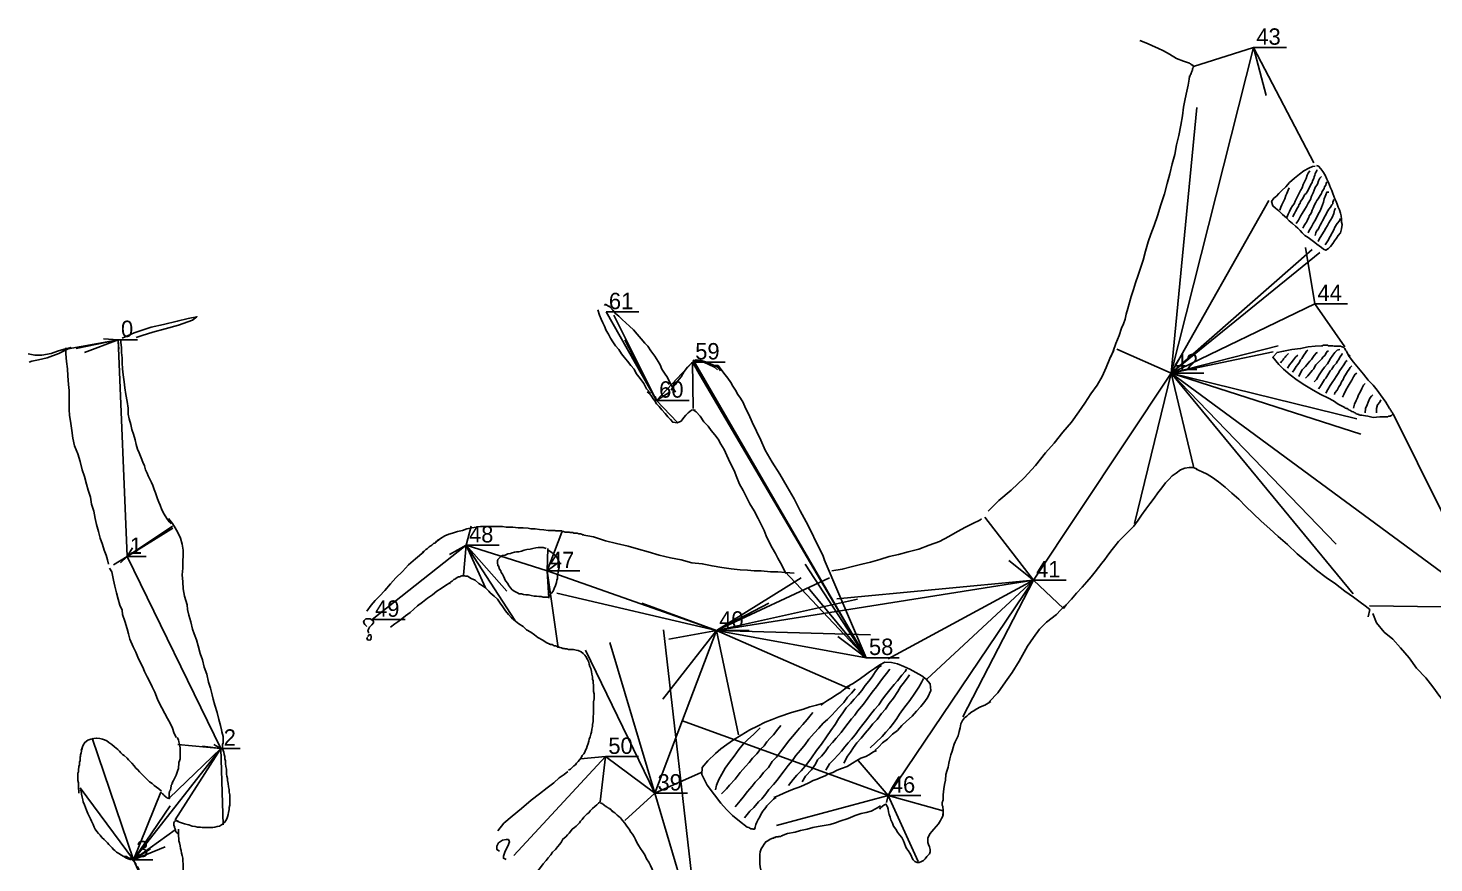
# Model space of a CAD drawing. Extents: x 3.2 to 43.1, y -48.1 to 3.7.
# Drawn here: x 3.19 to 28.92, y -11.61 to 3.67 of the extents above; entities that cross this region are included whole.
import ezdxf

# ---------------------------------------------------------------- set-up
doc = ezdxf.new("R2010")
doc.units = 0
doc.linetypes.add('L_BORDER', pattern=[0])
doc.linetypes.add('L_WALL', pattern=[0])
for name, color, linetype in [('LEG', 1, 'Continuous'), ('SCRAP_0', 7, 'Continuous'), ('SPLAY', 2, 'Continuous'), ('STATION', 3, 'Continuous')]:
    doc.layers.add(name, color=color, linetype=linetype)

msp = doc.modelspace()

# ---------------------------------------------------------------- linework, layer by layer
at = {"layer": 'LEG'}
for p, q in [((24.11, -2.64, -1), (25.62, 3.32, -1)), ((14.69, -3.14, -1), (13.77, -1.52, -1)), ((24.11, -2.64, -1), (26.74, -1.37, -1)), ((4.84, -2.03, -1), (5, -6, -1)), ((15.35, -2.44, -1), (14.69, -3.14, -1)), ((18.53, -7.85, -1), (15.35, -2.44, -1)), ((21.59, -6.43, -1), (24.11, -2.64, -1)), ((24.11, -2.64, -1), (29.93, -6.93, -1)), ((11.21, -5.79, -1), (9.49, -7.15, -1)), ((12.69, -6.26, -1), (11.21, -5.79, -1)), ((5, -6, -1), (6.72, -9.51, -1)), ((15.79, -7.35, -1), (12.69, -6.26, -1)), ((15.79, -7.35, -1), (21.59, -6.43, -1)), ((21.59, -6.43, -1), (18.93, -10.37, -1)), ((14.66, -10.33, -1), (15.79, -7.35, -1)), ((15.79, -7.35, -1), (18.53, -7.85, -1)), ((6.72, -9.51, -1), (5.12, -11.55, -1)), ((14.66, -10.33, -1), (13.76, -9.66, -1)), ((15.48, -13.09, -1), (14.66, -10.33, -1)), ((5.12, -11.55, -1), (6.03, -13.58, -1))]:
    msp.add_line(p, q, dxfattribs=at)
at = {"layer": 'SCRAP_0', "color": 90, "linetype": 'L_border', "flags": 128}
for points in [[(23.54, 3.45), (23.68, 3.39), (23.77, 3.35), (23.87, 3.31), (23.97, 3.26), (24.08, 3.2), (24.21, 3.12), (24.34, 3.07), (24.45, 3.03)], [(24.44, 2.74), (24.44, 2.74), (24.44, 2.75), (24.44, 2.75), (24.44, 2.76), (24.44, 2.76), (24.45, 2.77), (24.45, 2.78), (24.45, 2.78), (24.45, 2.79), (24.45, 2.8), (24.46, 2.8), (24.46, 2.81), (24.46, 2.81), (24.46, 2.82), (24.47, 2.82), (24.47, 2.82), (24.47, 2.83), (24.47, 2.83), (24.47, 2.84), (24.48, 2.84), (24.48, 2.85), (24.48, 2.85), (24.48, 2.86), (24.48, 2.86), (24.49, 2.87), (24.49, 2.87), (24.49, 2.88), (24.49, 2.88), (24.49, 2.89), (24.49, 2.89)], [(24.45, 3.03), (24.46, 3.02), (24.46, 3.02), (24.47, 3.02), (24.48, 3.01), (24.48, 3.01), (24.49, 3), (24.5, 3), (24.5, 2.99), (24.51, 2.99), (24.52, 2.99), (24.52, 2.98), (24.52, 2.98), (24.52, 2.97), (24.52, 2.96), (24.51, 2.95), (24.51, 2.95), (24.51, 2.94), (24.5, 2.93), (24.5, 2.92), (24.5, 2.91), (24.5, 2.91), (24.5, 2.9), (24.49, 2.89), (24.49, 2.89)], [(24.44, 2.74), (24.42, 2.63), (24.4, 2.52), (24.37, 2.38), (24.34, 2.23), (24.32, 2.07), (24.29, 1.9), (24.25, 1.71), (24.21, 1.54), (24.18, 1.36), (24.13, 1.19), (24.09, 1.01), (24.04, 0.83), (23.99, 0.64), (23.92, 0.44), (23.86, 0.24), (23.8, 0.06), (23.74, -0.1), (23.69, -0.24), (23.64, -0.41), (23.6, -0.57), (23.55, -0.72), (23.51, -0.85), (23.46, -0.99), (23.42, -1.11), (23.38, -1.24), (23.35, -1.35), (23.32, -1.46), (23.29, -1.56), (23.27, -1.65), (23.24, -1.74), (23.2, -1.82), (23.16, -1.95), (23.1, -2.1), (23.05, -2.24), (23.01, -2.34)], [(26.75, 1.15), (26.7, 1.14), (26.63, 1.11), (26.54, 1.06), (26.46, 1), (26.37, 0.93), (26.28, 0.85), (26.21, 0.77), (26.14, 0.7), (26.08, 0.65), (26.04, 0.6), (25.99, 0.56), (25.95, 0.5), (25.97, 0.42), (26.02, 0.38), (26.08, 0.33), (26.15, 0.26), (26.22, 0.2), (26.27, 0.15), (26.33, 0.1), (26.39, 0.05), (26.43, 0.01), (26.47, -0.03), (26.51, -0.07), (26.56, -0.12), (26.62, -0.16), (26.69, -0.21), (26.74, -0.25), (26.78, -0.28), (26.82, -0.31), (26.86, -0.34), (26.9, -0.37), (26.94, -0.39), (26.99, -0.36), (27.03, -0.32), (27.07, -0.27), (27.1, -0.22), (27.14, -0.17), (27.17, -0.12), (27.21, -0.07), (27.23, 0), (27.24, 0.08), (27.23, 0.12), (27.23, 0.18), (27.22, 0.24), (27.21, 0.29), (27.19, 0.35), (27.17, 0.4), (27.15, 0.45), (27.13, 0.5), (27.11, 0.55), (27.09, 0.6), (27.07, 0.65), (27.05, 0.7), (27.03, 0.75), (27.01, 0.8), (26.99, 0.85), (26.96, 0.91), (26.93, 0.98), (26.89, 1.05), (26.85, 1.1), (26.81, 1.15), (26.77, 1.16)], [(26.23, 0.21), (26.25, 0.27), (26.28, 0.32), (26.3, 0.37), (26.33, 0.42), (26.36, 0.46), (26.38, 0.51), (26.41, 0.57), (26.44, 0.63), (26.48, 0.7), (26.51, 0.75), (26.53, 0.81), (26.55, 0.86), (26.58, 0.92), (26.6, 0.98), (26.62, 1.02), (26.65, 1.06)], [(26.34, 0.22), (26.35, 0.25), (26.37, 0.28), (26.39, 0.32), (26.41, 0.36), (26.42, 0.38), (26.44, 0.41), (26.45, 0.44), (26.47, 0.47), (26.48, 0.5), (26.5, 0.53), (26.53, 0.57), (26.54, 0.6), (26.56, 0.63), (26.58, 0.65), (26.6, 0.68), (26.62, 0.71), (26.63, 0.74), (26.65, 0.77), (26.67, 0.81), (26.69, 0.85), (26.7, 0.88), (26.72, 0.92), (26.73, 0.95), (26.74, 0.98), (26.75, 1.01), (26.76, 1.04), (26.78, 1.06), (26.78, 1.08)], [(26.4, 0.1), (26.44, 0.16), (26.48, 0.23), (26.51, 0.28), (26.56, 0.36), (26.59, 0.41), (26.62, 0.47), (26.66, 0.54), (26.68, 0.6), (26.71, 0.66), (26.73, 0.71), (26.75, 0.76), (26.79, 0.82), (26.81, 0.88), (26.83, 0.93), (26.86, 0.96)], [(26.52, 0.01), (26.54, 0.05), (26.56, 0.08), (26.57, 0.1), (26.59, 0.12), (26.6, 0.15), (26.61, 0.18), (26.63, 0.21), (26.64, 0.24), (26.66, 0.27), (26.68, 0.3), (26.69, 0.34), (26.71, 0.38), (26.72, 0.41), (26.74, 0.45), (26.76, 0.48), (26.78, 0.52), (26.8, 0.55), (26.82, 0.58), (26.84, 0.61), (26.86, 0.65), (26.87, 0.67), (26.89, 0.7), (26.91, 0.74), (26.92, 0.77), (26.94, 0.8), (26.95, 0.83), (26.96, 0.86)], [(26.1, 0.34), (26.12, 0.4), (26.14, 0.44), (26.17, 0.5), (26.19, 0.55), (26.21, 0.61), (26.23, 0.65), (26.25, 0.71), (26.27, 0.75)], [(26.62, -0.07), (26.64, -0.03), (26.68, 0.04), (26.71, 0.1), (26.74, 0.15), (26.77, 0.2), (26.8, 0.27), (26.84, 0.33), (26.86, 0.39), (26.88, 0.44), (26.9, 0.49), (26.91, 0.55), (26.94, 0.62), (26.96, 0.67), (27, 0.67)], [(26.75, -0.12), (26.76, -0.07), (26.78, -0.03), (26.8, -0.01), (26.82, 0.03), (26.84, 0.07), (26.86, 0.11), (26.88, 0.15), (26.9, 0.18), (26.91, 0.21), (26.93, 0.24), (26.95, 0.27), (26.96, 0.3), (26.98, 0.33), (27, 0.36), (27.03, 0.4), (27.05, 0.44), (27.07, 0.46), (27.07, 0.49), (27.08, 0.52), (27.09, 0.54)], [(26.8, -0.23), (26.82, -0.19), (26.87, -0.11), (26.91, -0.04), (26.94, 0.01), (26.97, 0.06), (27, 0.11), (27.03, 0.16), (27.06, 0.21), (27.09, 0.28), (27.1, 0.34), (27.12, 0.38)], [(26.93, -0.29), (26.98, -0.22), (27.02, -0.14), (27.06, -0.07), (27.09, -0.02), (27.11, 0.03), (27.15, 0.1), (27.19, 0.15), (27.21, 0.19)], [(14.58, -3.01), (14.51, -2.93), (14.46, -2.83), (14.39, -2.74), (14.32, -2.65), (14.28, -2.57), (14.22, -2.5), (14.16, -2.42), (14.1, -2.35), (14.05, -2.29), (14, -2.21), (13.94, -2.14), (13.89, -2.07), (13.85, -2), (13.81, -1.93), (13.77, -1.86), (13.74, -1.78), (13.71, -1.72), (13.68, -1.65), (13.65, -1.58), (13.62, -1.48)], [(13.85, -1.42), (13.8, -1.41), (13.76, -1.38), (13.74, -1.4)], [(15.04, -2.99), (15, -2.93), (14.93, -2.8), (14.89, -2.72), (14.84, -2.64), (14.79, -2.57), (14.76, -2.49), (14.72, -2.43), (14.66, -2.33), (14.59, -2.23), (14.53, -2.15), (14.48, -2.09), (14.41, -2.01), (14.34, -1.93), (14.27, -1.85), (14.2, -1.78), (14.13, -1.72), (14.06, -1.66), (14, -1.6), (13.94, -1.55), (13.89, -1.49), (13.84, -1.43), (13.8, -1.41)], [(20.76, -5.17), (20.96, -4.97), (21.18, -4.78), (21.42, -4.56), (21.63, -4.33), (21.81, -4.1), (21.97, -3.92), (22.13, -3.72), (22.29, -3.54), (22.42, -3.35), (22.53, -3.19), (22.64, -3.02), (22.76, -2.86), (22.85, -2.7), (22.92, -2.54), (22.99, -2.37), (23.06, -2.22)], [(26.89, -2.14), (26.75, -2.15), (26.62, -2.16), (26.48, -2.19), (26.32, -2.21), (26.17, -2.24), (26.05, -2.26), (25.97, -2.35), (26.08, -2.48), (26.17, -2.57), (26.29, -2.67), (26.42, -2.77), (26.56, -2.86), (26.71, -2.95), (26.85, -3.03), (26.98, -3.09), (27.08, -3.15), (27.17, -3.21), (27.29, -3.27)], [(26.11, -2.45), (26.14, -2.42), (26.16, -2.4), (26.17, -2.38), (26.2, -2.35), (26.21, -2.33), (26.23, -2.31), (26.25, -2.29), (26.26, -2.28)], [(26.24, -2.55), (26.28, -2.49), (26.31, -2.45), (26.35, -2.4), (26.39, -2.35), (26.43, -2.31)], [(26.33, -2.62), (26.36, -2.58), (26.38, -2.55), (26.4, -2.52), (26.43, -2.48), (26.46, -2.44), (26.48, -2.4), (26.5, -2.37), (26.52, -2.34), (26.54, -2.31), (26.57, -2.27), (26.59, -2.24), (26.61, -2.22)], [(26.45, -2.7), (26.47, -2.65), (26.51, -2.58), (26.57, -2.52), (26.62, -2.46), (26.65, -2.42), (26.68, -2.39), (26.73, -2.32), (26.77, -2.27), (26.79, -2.26)], [(26.57, -2.73), (26.61, -2.69), (26.64, -2.66), (26.67, -2.62), (26.69, -2.59), (26.72, -2.56), (26.74, -2.52), (26.76, -2.49), (26.79, -2.46), (26.82, -2.43), (26.84, -2.41), (26.87, -2.38), (26.89, -2.35), (26.93, -2.31), (26.95, -2.27), (26.97, -2.24), (26.99, -2.24)], [(26.73, -2.8), (26.77, -2.76), (26.82, -2.67), (26.87, -2.6), (26.92, -2.53), (26.97, -2.47), (27, -2.43), (27.03, -2.37), (27.07, -2.31), (27.11, -2.26), (27.15, -2.22), (27.2, -2.21)], [(26.81, -2.93), (26.83, -2.9), (26.86, -2.85), (26.88, -2.82), (26.9, -2.79), (26.92, -2.76), (26.94, -2.73), (26.96, -2.7), (26.98, -2.67), (27, -2.64), (27.02, -2.6), (27.05, -2.57), (27.07, -2.54), (27.09, -2.51), (27.11, -2.49), (27.14, -2.46), (27.15, -2.43), (27.18, -2.39), (27.2, -2.35), (27.22, -2.32), (27.24, -2.29), (27.25, -2.28)], [(27.39, -2.33), (27.35, -2.3), (27.33, -2.27), (27.32, -2.24), (27.3, -2.22), (27.29, -2.19), (27.27, -2.17), (27.24, -2.16), (27.21, -2.15), (27.19, -2.15), (27.16, -2.15), (27.13, -2.15), (27.1, -2.15), (27.07, -2.14), (27.05, -2.14), (27.03, -2.14), (26.99, -2.14), (26.97, -2.13), (26.93, -2.13), (26.9, -2.13), (26.87, -2.14)], [(27.35, -2.31), (27.45, -2.44), (27.54, -2.55), (27.63, -2.66), (27.72, -2.77), (27.81, -2.86), (27.88, -2.95), (27.94, -3.04), (28.04, -3.17), (28.11, -3.29)], [(15.81, -2.58), (15.75, -2.53), (15.65, -2.48), (15.56, -2.44), (15.49, -2.42), (15.39, -2.41), (15.33, -2.46), (15.26, -2.53), (15.2, -2.61), (15.14, -2.71), (15.08, -2.78), (15.04, -2.85), (14.99, -2.9), (14.96, -2.95)], [(15.86, -2.6), (15.82, -2.54), (15.72, -2.49), (15.65, -2.46), (15.57, -2.43), (15.5, -2.41), (15.42, -2.4), (15.37, -2.42)], [(17.77, -6.08), (17.74, -5.99), (17.68, -5.86), (17.61, -5.72), (17.53, -5.55), (17.43, -5.36), (17.32, -5.16), (17.21, -4.94), (17.08, -4.72), (16.95, -4.49), (16.81, -4.27), (16.68, -4.05), (16.6, -3.87), (16.52, -3.7), (16.44, -3.54), (16.38, -3.4), (16.32, -3.28), (16.28, -3.18), (16.23, -3.1), (16.18, -3.03), (16.14, -2.95), (16.09, -2.88), (16.05, -2.81), (16, -2.73), (15.95, -2.67), (15.87, -2.57), (15.82, -2.5), (15.76, -2.5)], [(26.94, -3.01), (26.98, -2.94), (27.02, -2.87), (27.06, -2.81), (27.1, -2.75), (27.13, -2.7), (27.17, -2.65), (27.2, -2.59), (27.23, -2.55), (27.27, -2.49), (27.31, -2.43), (27.33, -2.41)], [(27.1, -3.03), (27.11, -3), (27.15, -2.95), (27.18, -2.89), (27.21, -2.85), (27.23, -2.8), (27.26, -2.76), (27.28, -2.71), (27.3, -2.67), (27.32, -2.64), (27.34, -2.61), (27.37, -2.57), (27.39, -2.54), (27.42, -2.51)], [(27.25, -3.08), (27.27, -3.03), (27.31, -2.95), (27.35, -2.88), (27.39, -2.82), (27.42, -2.77), (27.45, -2.71), (27.48, -2.66), (27.51, -2.64)], [(27.45, -3.28), (27.47, -3.21), (27.5, -3.14), (27.52, -3.09), (27.54, -3.04), (27.57, -2.99), (27.6, -2.92), (27.63, -2.86), (27.66, -2.83)], [(15.4, -3.31), (15.33, -3.32), (15.27, -3.37), (15.23, -3.41), (15.19, -3.45), (15.14, -3.52), (15.07, -3.55), (14.99, -3.54), (14.95, -3.49), (14.9, -3.44), (14.85, -3.38), (14.79, -3.31), (14.74, -3.25), (14.69, -3.2), (14.66, -3.15), (14.63, -3.11), (14.6, -3.06), (14.57, -3.02), (14.52, -2.98)], [(27.66, -3.37), (27.67, -3.29), (27.7, -3.22), (27.72, -3.17), (27.75, -3.1), (27.78, -3.06), (27.8, -3.04)], [(17.06, -6.31), (17.02, -6.23), (16.96, -6.11), (16.91, -6.03), (16.87, -5.94), (16.81, -5.84), (16.75, -5.72), (16.7, -5.62), (16.66, -5.52), (16.61, -5.41), (16.55, -5.3), (16.48, -5.16), (16.4, -5.03), (16.34, -4.91), (16.28, -4.79), (16.21, -4.67), (16.16, -4.55), (16.11, -4.42), (16.04, -4.28), (15.98, -4.15), (15.93, -4.04), (15.87, -3.94), (15.82, -3.85), (15.76, -3.77), (15.69, -3.69), (15.64, -3.61), (15.56, -3.53), (15.49, -3.43), (15.42, -3.35), (15.36, -3.31)], [(27.29, -3.28), (27.31, -3.28), (27.32, -3.29), (27.34, -3.29), (27.35, -3.3), (27.36, -3.31), (27.38, -3.32), (27.4, -3.33), (27.42, -3.34), (27.44, -3.35), (27.45, -3.35), (27.46, -3.36), (27.48, -3.37), (27.49, -3.38), (27.5, -3.38), (27.51, -3.39), (27.52, -3.39), (27.53, -3.39), (27.54, -3.4), (27.55, -3.4), (27.56, -3.41), (27.57, -3.41), (27.59, -3.41), (27.6, -3.41)], [(27.87, -3.37), (27.87, -3.29), (27.89, -3.22), (27.93, -3.17), (27.95, -3.13)], [(28.11, -3.3), (28.12, -3.3), (28.12, -3.31), (28.13, -3.32), (28.14, -3.33), (28.14, -3.34), (28.15, -3.35), (28.16, -3.36), (28.16, -3.36), (28.16, -3.37), (28.17, -3.38), (28.17, -3.38), (28.18, -3.39), (28.17, -3.39), (28.17, -3.4), (28.16, -3.4), (28.15, -3.41), (28.15, -3.41), (28.14, -3.42), (28.13, -3.42), (28.12, -3.42), (28.12, -3.43), (28.11, -3.43), (28.1, -3.43), (28.1, -3.43), (28.09, -3.43), (28.08, -3.44), (28.07, -3.44), (28.07, -3.44), (28.06, -3.44), (28.06, -3.44)], [(27.59, -3.41), (27.71, -3.43), (27.81, -3.45), (27.93, -3.44), (28.05, -3.44)], [(22.14, -6.95), (22.19, -6.88), (22.29, -6.78), (22.38, -6.67), (22.48, -6.56), (22.57, -6.46), (22.65, -6.37), (22.72, -6.28), (22.78, -6.2), (22.84, -6.12), (22.9, -6.05), (22.94, -5.99), (23.01, -5.9), (23.08, -5.81), (23.15, -5.72), (23.23, -5.64), (23.33, -5.54), (23.43, -5.44), (23.51, -5.33), (23.57, -5.24), (23.65, -5.13), (23.72, -5.03), (23.8, -4.93), (23.87, -4.83), (23.94, -4.74), (24.01, -4.65), (24.07, -4.59), (24.13, -4.52), (24.2, -4.47), (24.28, -4.41), (24.36, -4.38), (24.44, -4.37), (24.52, -4.37), (24.59, -4.4)], [(27.72, -7.1), (27.75, -6.97), (27.66, -6.9), (27.57, -6.83), (27.45, -6.74), (27.29, -6.63), (27.12, -6.5), (26.95, -6.38), (26.77, -6.25), (26.6, -6.1), (26.42, -5.95), (26.24, -5.78), (26.07, -5.63), (25.92, -5.49), (25.76, -5.35), (25.61, -5.21), (25.48, -5.08), (25.35, -4.95), (25.22, -4.84), (25.1, -4.73), (24.98, -4.63), (24.87, -4.55), (24.77, -4.49), (24.68, -4.45), (24.57, -4.4)], [(17.9, -6.26), (18.09, -6.23), (18.28, -6.18), (18.45, -6.14), (18.61, -6.1), (18.78, -6.05), (18.95, -6), (19.12, -5.96), (19.3, -5.91), (19.49, -5.86), (19.68, -5.79), (19.87, -5.72), (20.04, -5.63), (20.2, -5.54), (20.35, -5.46), (20.48, -5.39), (20.61, -5.33), (20.64, -5.31)], [(10.68, -5.71), (10.74, -5.67), (10.82, -5.62), (10.89, -5.59), (10.96, -5.57), (11.05, -5.54), (11.14, -5.52), (11.22, -5.49), (11.31, -5.47), (11.39, -5.46), (11.47, -5.45), (11.56, -5.45), (11.64, -5.45), (11.7, -5.45), (11.75, -5.45), (11.81, -5.45), (11.87, -5.45), (11.94, -5.46), (12, -5.46), (12.06, -5.46), (12.16, -5.47), (12.25, -5.47), (12.34, -5.48), (12.39, -5.49), (12.47, -5.49), (12.55, -5.5), (12.63, -5.51), (12.71, -5.52), (12.78, -5.52)], [(12.77, -5.52), (12.79, -5.52), (12.81, -5.52), (12.83, -5.52), (12.85, -5.53), (12.87, -5.53), (12.9, -5.53), (12.92, -5.53), (12.95, -5.53), (12.97, -5.54), (12.99, -5.54), (13.02, -5.55), (13.04, -5.55), (13.06, -5.55), (13.09, -5.55), (13.11, -5.56), (13.14, -5.56), (13.16, -5.56), (13.18, -5.57), (13.19, -5.57), (13.21, -5.57), (13.23, -5.57), (13.24, -5.57), (13.27, -5.58), (13.3, -5.58), (13.32, -5.59), (13.35, -5.6), (13.36, -5.6)], [(13.33, -5.6), (13.54, -5.64), (13.76, -5.71), (13.96, -5.76), (14.17, -5.81), (14.36, -5.86), (14.54, -5.91), (14.74, -5.97), (14.95, -6.02), (15.14, -6.06), (15.34, -6.11), (15.53, -6.13), (15.71, -6.17), (15.89, -6.2), (16.06, -6.22), (16.22, -6.24), (16.36, -6.25), (16.48, -6.26), (16.61, -6.26), (16.78, -6.28), (16.91, -6.28), (17.05, -6.29), (17.21, -6.3)], [(10.43, -5.91), (10.28, -6.04), (10.15, -6.15), (10.04, -6.27), (9.92, -6.39), (9.82, -6.5), (9.72, -6.62), (9.62, -6.72), (9.54, -6.8), (9.47, -6.89), (9.39, -7)], [(10.41, -5.92), (10.42, -5.91), (10.44, -5.9), (10.45, -5.89), (10.46, -5.88), (10.47, -5.87), (10.48, -5.86), (10.5, -5.85), (10.51, -5.84), (10.53, -5.82), (10.55, -5.81), (10.56, -5.8), (10.58, -5.79), (10.59, -5.78), (10.6, -5.77), (10.61, -5.76), (10.63, -5.75), (10.64, -5.75), (10.65, -5.74), (10.66, -5.72), (10.68, -5.71), (10.69, -5.7), (10.7, -5.69)], [(12.67, -5.85), (12.62, -5.83), (12.57, -5.83), (12.53, -5.83), (12.48, -5.84), (12.43, -5.85), (12.38, -5.86), (12.32, -5.87), (12.27, -5.88), (12.22, -5.9), (12.17, -5.91), (12.13, -5.91), (12.09, -5.92), (12.05, -5.93), (12.02, -5.94), (11.97, -5.95), (11.92, -5.97), (11.87, -5.98), (11.84, -6), (11.81, -6.03), (11.79, -6.05)], [(12.71, -5.88), (12.74, -5.9), (12.78, -5.93), (12.81, -5.96), (12.84, -5.98), (12.87, -6.01), (12.89, -6.05), (12.9, -6.08), (12.91, -6.12), (12.91, -6.15), (12.91, -6.2), (12.9, -6.24), (12.89, -6.29), (12.88, -6.34), (12.88, -6.4), (12.87, -6.43), (12.86, -6.47), (12.84, -6.53), (12.82, -6.58), (12.8, -6.63), (12.77, -6.67), (12.74, -6.7), (12.72, -6.73), (12.7, -6.75)], [(11.79, -6.05), (11.79, -6.06), (11.79, -6.06), (11.78, -6.07), (11.78, -6.07), (11.78, -6.08), (11.78, -6.08), (11.78, -6.08), (11.78, -6.09), (11.78, -6.09), (11.78, -6.1), (11.78, -6.1), (11.78, -6.11), (11.78, -6.11), (11.78, -6.12), (11.78, -6.12), (11.78, -6.13), (11.78, -6.13), (11.78, -6.13), (11.79, -6.14), (11.79, -6.15), (11.79, -6.15), (11.79, -6.16), (11.79, -6.16), (11.79, -6.17), (11.8, -6.17), (11.8, -6.17), (11.8, -6.18)], [(12.73, -6.74), (12.67, -6.74), (12.62, -6.74), (12.58, -6.73), (12.54, -6.73), (12.49, -6.72), (12.45, -6.72), (12.4, -6.71), (12.35, -6.7), (12.3, -6.7), (12.26, -6.69), (12.22, -6.68), (12.18, -6.68), (12.15, -6.66), (12.1, -6.64), (12.05, -6.61), (12.02, -6.57), (11.98, -6.52), (11.97, -6.49), (11.93, -6.44), (11.91, -6.4), (11.89, -6.36), (11.87, -6.32), (11.85, -6.29), (11.84, -6.26), (11.82, -6.23), (11.8, -6.17)], [(11.23, -6.36), (11.2, -6.36), (11.18, -6.35), (11.15, -6.35), (11.13, -6.35), (11.11, -6.36), (11.09, -6.37), (11.07, -6.37), (11.04, -6.38), (11.02, -6.4), (11, -6.41), (10.98, -6.42), (10.97, -6.43), (10.95, -6.45), (10.93, -6.46), (10.91, -6.48), (10.9, -6.5)], [(11.23, -6.36), (11.3, -6.4), (11.37, -6.43), (11.44, -6.49), (11.52, -6.54), (11.56, -6.57), (11.62, -6.63), (11.65, -6.66), (11.72, -6.72), (11.78, -6.78), (11.83, -6.85), (11.88, -6.92), (11.93, -6.99), (11.98, -7.06), (12.04, -7.12), (12.11, -7.18), (12.17, -7.23), (12.25, -7.28), (12.31, -7.34), (12.39, -7.38), (12.46, -7.43), (12.52, -7.48), (12.61, -7.53), (12.67, -7.57), (12.74, -7.6)], [(10.91, -6.48), (10.83, -6.53), (10.75, -6.58), (10.67, -6.63), (10.59, -6.7), (10.5, -6.76), (10.41, -6.83), (10.32, -6.9), (10.25, -6.96), (10.18, -7.02), (10.1, -7.08), (10.03, -7.14), (9.96, -7.19), (9.9, -7.23), (9.82, -7.29)], [(20.78, -8.66), (20.94, -8.49), (21.08, -8.29), (21.2, -8.12), (21.33, -7.91), (21.48, -7.64), (21.59, -7.48), (21.7, -7.33), (21.83, -7.2), (22.01, -7.06), (22.16, -6.9)], [(9.39, -7.28), (9.35, -7.24), (9.33, -7.2), (9.34, -7.17), (9.37, -7.14), (9.41, -7.14), (9.45, -7.14), (9.49, -7.16), (9.51, -7.18), (9.51, -7.21), (9.48, -7.25), (9.44, -7.29), (9.42, -7.33), (9.41, -7.36), (9.42, -7.38), (9.42, -7.4)], [(27.8, -7.04), (27.87, -7.21), (28.01, -7.38), (28.17, -7.51), (28.31, -7.67), (28.47, -7.85), (28.6, -8.04), (28.77, -8.22), (28.9, -8.38), (29.03, -8.56), (29.14, -8.69), (29.24, -8.82), (29.35, -8.95), (29.43, -9.06), (29.51, -9.16), (29.6, -9.26), (29.66, -9.37)], [(9.41, -7.48), (9.39, -7.49), (9.4, -7.52), (9.43, -7.53), (9.46, -7.52), (9.47, -7.47), (9.46, -7.43), (9.43, -7.43), (9.41, -7.46)], [(12.73, -7.6), (12.75, -7.61), (12.78, -7.61), (12.8, -7.62), (12.82, -7.63), (12.84, -7.63), (12.86, -7.64), (12.88, -7.65), (12.9, -7.65), (12.92, -7.66), (12.95, -7.67), (12.98, -7.68), (13, -7.68), (13.02, -7.69), (13.05, -7.69), (13.08, -7.7), (13.11, -7.7), (13.13, -7.7), (13.14, -7.7)], [(13.08, -9.91), (13.12, -9.89), (13.15, -9.86), (13.18, -9.83), (13.21, -9.81), (13.23, -9.78), (13.26, -9.75), (13.28, -9.72), (13.31, -9.68), (13.33, -9.64), (13.36, -9.61), (13.38, -9.58), (13.39, -9.54), (13.41, -9.51), (13.42, -9.47), (13.44, -9.42), (13.45, -9.38), (13.46, -9.34), (13.48, -9.3), (13.49, -9.25), (13.5, -9.21), (13.51, -9.16), (13.52, -9.11), (13.52, -9.07), (13.53, -9.02), (13.53, -8.98), (13.53, -8.93), (13.54, -8.87), (13.54, -8.82), (13.54, -8.76), (13.54, -8.71), (13.54, -8.66), (13.55, -8.6), (13.55, -8.55), (13.55, -8.51), (13.54, -8.47), (13.54, -8.43), (13.54, -8.39), (13.54, -8.35), (13.53, -8.31), (13.53, -8.27), (13.52, -8.24), (13.52, -8.2), (13.51, -8.15), (13.5, -8.1), (13.49, -8.05), (13.47, -8.01), (13.46, -7.97), (13.45, -7.93), (13.43, -7.88), (13.4, -7.83), (13.38, -7.8), (13.35, -7.77), (13.31, -7.74), (13.26, -7.72), (13.22, -7.71), (13.17, -7.7), (13.12, -7.7)], [(18.16, -8.39), (18.28, -8.33), (18.38, -8.26), (18.49, -8.18), (18.59, -8.11), (18.68, -8.05), (18.78, -7.98), (18.87, -7.93), (18.99, -7.94), (19.1, -7.96), (19.22, -8.01), (19.33, -8.06), (19.44, -8.12), (19.55, -8.18), (19.63, -8.24), (19.7, -8.33), (19.71, -8.45), (19.66, -8.57), (19.6, -8.65), (19.53, -8.74), (19.45, -8.83), (19.37, -8.92), (19.27, -9.01), (19.18, -9.09), (19.1, -9.18), (19.01, -9.25), (18.92, -9.34), (18.83, -9.41), (18.76, -9.48), (18.69, -9.55)], [(17.11, -10.19), (17.19, -10.08), (17.26, -10), (17.34, -9.92), (17.44, -9.8), (17.53, -9.68), (17.62, -9.55), (17.71, -9.43), (17.8, -9.3), (17.88, -9.18), (17.96, -9.07), (18.02, -8.97), (18.1, -8.86), (18.16, -8.77), (18.24, -8.69), (18.31, -8.61), (18.38, -8.53), (18.45, -8.45), (18.51, -8.36), (18.58, -8.28), (18.64, -8.2), (18.7, -8.1), (18.76, -8.02), (18.81, -7.99)], [(17.36, -10.12), (17.42, -10.02), (17.53, -9.9), (17.6, -9.8), (17.64, -9.72), (17.71, -9.65), (17.78, -9.57), (17.84, -9.48), (17.91, -9.4), (17.98, -9.32), (18.07, -9.22), (18.12, -9.15), (18.2, -9.05), (18.26, -8.97), (18.32, -8.9), (18.37, -8.83), (18.48, -8.7), (18.56, -8.59), (18.64, -8.48), (18.72, -8.38), (18.78, -8.3), (18.83, -8.23), (18.9, -8.14), (18.96, -8.06)], [(17.79, -9.91), (17.86, -9.79), (17.93, -9.72), (18.02, -9.62), (18.08, -9.56), (18.14, -9.48), (18.2, -9.41), (18.26, -9.34), (18.33, -9.26), (18.4, -9.16), (18.47, -9.07), (18.54, -8.98), (18.61, -8.89), (18.68, -8.8), (18.76, -8.71), (18.83, -8.61), (18.89, -8.53), (18.96, -8.44), (19.04, -8.34), (19.1, -8.27), (19.18, -8.17), (19.24, -8.1), (19.27, -8.06)], [(18.12, -9.78), (18.19, -9.65), (18.24, -9.58), (18.3, -9.49), (18.36, -9.41), (18.44, -9.32), (18.51, -9.23), (18.59, -9.14), (18.65, -9.06), (18.73, -8.98), (18.81, -8.87), (18.88, -8.79), (18.95, -8.69), (19.03, -8.59), (19.11, -8.47), (19.16, -8.38), (19.23, -8.29), (19.3, -8.2), (19.32, -8.16)], [(18.6, -9.5), (18.7, -9.41), (18.82, -9.29), (18.89, -9.21), (18.96, -9.13), (19.03, -9.05), (19.09, -8.96), (19.14, -8.88), (19.2, -8.8), (19.26, -8.72), (19.33, -8.63), (19.42, -8.5), (19.49, -8.39), (19.55, -8.29), (19.58, -8.23)], [(16.3, -10.78), (16.4, -10.66), (16.47, -10.59), (16.56, -10.49), (16.62, -10.43), (16.69, -10.34), (16.75, -10.26), (16.83, -10.17), (16.9, -10.09), (16.97, -10), (17.03, -9.92), (17.1, -9.82), (17.18, -9.73), (17.24, -9.64), (17.33, -9.54), (17.41, -9.44), (17.48, -9.34), (17.58, -9.23), (17.66, -9.14), (17.74, -9.05), (17.82, -8.98), (17.9, -8.9), (17.97, -8.83), (18.03, -8.76), (18.12, -8.67), (18.19, -8.57), (18.26, -8.5), (18.33, -8.42)], [(17.7, -8.72), (17.75, -8.68), (17.82, -8.63), (17.91, -8.58), (17.99, -8.52), (18.05, -8.49), (18.14, -8.42), (18.2, -8.38), (18.23, -8.36)], [(16.35, -10.95), (16.21, -10.84), (16.08, -10.74), (15.97, -10.63), (15.87, -10.51), (15.75, -10.36), (15.62, -10.18), (15.52, -9.99), (15.53, -9.86), (15.63, -9.74), (15.77, -9.6), (15.87, -9.52), (15.98, -9.44), (16.1, -9.35), (16.24, -9.27), (16.4, -9.17), (16.54, -9.1), (16.68, -9.03), (16.81, -8.98), (16.93, -8.93), (17.16, -8.85), (17.38, -8.79), (17.5, -8.75), (17.62, -8.72), (17.75, -8.68)], [(19.94, -10.45), (19.94, -10.36), (19.95, -10.25), (19.96, -10.17), (19.98, -10.09), (19.99, -9.99), (20.01, -9.91), (20.03, -9.85), (20.04, -9.78), (20.06, -9.7), (20.08, -9.63), (20.1, -9.56), (20.12, -9.49), (20.14, -9.43), (20.16, -9.39), (20.18, -9.34), (20.21, -9.28), (20.23, -9.2), (20.25, -9.13), (20.26, -9.06), (20.29, -9), (20.33, -8.95), (20.37, -8.92), (20.41, -8.88), (20.46, -8.84), (20.5, -8.82), (20.54, -8.79), (20.62, -8.75), (20.7, -8.72), (20.76, -8.68), (20.81, -8.65)], [(16.13, -10.58), (16.22, -10.47), (16.28, -10.4), (16.36, -10.3), (16.44, -10.2), (16.5, -10.13), (16.58, -10.04), (16.65, -9.95), (16.74, -9.86), (16.81, -9.75), (16.89, -9.67), (16.96, -9.57), (17.04, -9.47), (17.11, -9.38), (17.18, -9.29), (17.25, -9.21), (17.31, -9.14), (17.37, -9.07), (17.45, -8.98), (17.52, -8.89), (17.55, -8.85)], [(15.77, -10.27), (15.79, -10.18), (15.83, -10.08), (15.89, -9.98), (15.95, -9.87), (16.03, -9.76), (16.11, -9.65), (16.2, -9.53), (16.28, -9.43), (16.36, -9.35), (16.47, -9.25), (16.54, -9.18), (16.59, -9.13)], [(15.88, -10.34), (15.97, -10.25), (16.03, -10.18), (16.13, -10.07), (16.22, -9.95), (16.32, -9.84), (16.39, -9.77), (16.45, -9.69), (16.53, -9.61), (16.59, -9.53), (16.66, -9.46), (16.71, -9.39), (16.77, -9.32), (16.83, -9.26), (16.91, -9.16), (16.97, -9.09)], [(16.84, -10.41), (16.93, -10.37), (17.02, -10.33), (17.11, -10.29), (17.21, -10.25), (17.3, -10.22), (17.39, -10.18), (17.48, -10.14), (17.56, -10.1), (17.63, -10.07), (17.7, -10.04), (17.78, -10.01), (17.83, -9.98), (17.92, -9.95), (18, -9.91), (18.08, -9.88), (18.18, -9.84), (18.28, -9.78), (18.36, -9.73), (18.43, -9.69), (18.52, -9.66), (18.59, -9.62), (18.65, -9.58), (18.72, -9.55)], [(11.79, -11.02), (11.9, -10.88), (12.05, -10.75), (12.22, -10.61), (12.4, -10.46), (12.55, -10.34), (12.69, -10.23), (12.81, -10.14), (12.91, -10.05), (13, -9.99), (13.07, -9.93)], [(12.43, -11.87), (12.47, -11.82), (12.52, -11.75), (12.57, -11.69), (12.62, -11.62), (12.67, -11.56), (12.71, -11.51), (12.76, -11.46), (12.79, -11.41), (12.84, -11.36), (12.88, -11.31), (12.92, -11.26), (12.95, -11.22), (12.98, -11.17), (13.03, -11.13), (13.06, -11.09), (13.09, -11.06), (13.12, -11.03), (13.15, -10.99), (13.19, -10.96), (13.22, -10.93), (13.25, -10.9), (13.28, -10.87), (13.3, -10.84), (13.33, -10.81), (13.36, -10.77), (13.39, -10.74), (13.42, -10.71), (13.45, -10.69), (13.48, -10.65), (13.52, -10.61), (13.56, -10.57), (13.6, -10.54), (13.63, -10.51), (13.66, -10.49)], [(13.67, -10.5), (13.67, -10.51), (13.69, -10.52), (13.7, -10.52), (13.71, -10.53), (13.72, -10.54), (13.74, -10.55), (13.75, -10.56), (13.76, -10.57), (13.77, -10.57), (13.78, -10.58), (13.79, -10.59), (13.81, -10.6), (13.82, -10.61), (13.83, -10.61), (13.84, -10.62), (13.85, -10.62), (13.85, -10.63), (13.87, -10.64), (13.88, -10.65), (13.88, -10.65), (13.89, -10.66)], [(16.48, -10.99), (16.5, -10.95), (16.51, -10.9), (16.53, -10.86), (16.55, -10.81), (16.58, -10.76), (16.6, -10.72), (16.62, -10.69), (16.64, -10.66), (16.67, -10.62), (16.69, -10.59), (16.71, -10.56), (16.74, -10.53), (16.76, -10.51), (16.79, -10.48), (16.83, -10.44), (16.86, -10.42), (16.88, -10.41)], [(18.77, -10.62), (18.8, -10.59), (18.85, -10.55), (18.89, -10.53), (18.92, -10.58), (18.93, -10.62), (18.94, -10.67), (18.95, -10.72), (18.97, -10.77), (18.98, -10.82), (19.01, -10.88), (19.03, -10.93), (19.07, -10.99), (19.1, -11.04), (19.14, -11.09), (19.18, -11.14), (19.21, -11.2), (19.23, -11.25), (19.25, -11.3), (19.27, -11.34), (19.3, -11.38), (19.33, -11.43), (19.35, -11.47), (19.37, -11.52), (19.39, -11.55), (19.42, -11.58), (19.46, -11.6), (19.5, -11.6), (19.54, -11.58), (19.58, -11.56), (19.61, -11.53), (19.64, -11.49), (19.66, -11.47), (19.69, -11.44), (19.7, -11.4), (19.7, -11.36), (19.69, -11.31), (19.67, -11.27), (19.66, -11.23), (19.66, -11.19), (19.66, -11.15), (19.68, -11.1), (19.7, -11.07), (19.73, -11.03), (19.77, -10.99), (19.81, -10.94), (19.85, -10.89), (19.87, -10.86), (19.89, -10.83), (19.91, -10.79), (19.93, -10.75), (19.93, -10.71)], [(19.94, -10.74), (19.94, -10.71), (19.94, -10.69), (19.94, -10.67), (19.94, -10.66), (19.94, -10.64), (19.94, -10.62), (19.93, -10.6), (19.93, -10.59), (19.93, -10.57), (19.92, -10.55), (19.92, -10.53), (19.92, -10.52), (19.92, -10.51), (19.92, -10.49), (19.93, -10.48), (19.93, -10.47), (19.94, -10.45), (19.94, -10.45)], [(13.87, -10.65), (13.93, -10.69), (13.97, -10.73), (14.03, -10.78), (14.07, -10.83), (14.11, -10.88), (14.15, -10.93), (14.19, -10.99), (14.22, -11.04), (14.25, -11.08), (14.28, -11.13), (14.31, -11.18), (14.33, -11.23), (14.37, -11.29), (14.4, -11.34), (14.44, -11.4), (14.48, -11.46), (14.51, -11.53), (14.55, -11.59), (14.58, -11.65), (14.61, -11.72), (14.63, -11.78), (14.65, -11.85), (14.68, -11.92), (14.69, -11.99), (14.71, -12.06), (14.72, -12.13), (14.73, -12.19), (14.74, -12.25), (14.75, -12.3), (14.75, -12.36), (14.76, -12.41), (14.77, -12.46), (14.78, -12.51)], [(16.98, -11.11), (17.09, -11.07), (17.23, -11.04), (17.33, -11.01), (17.45, -10.99), (17.55, -10.96), (17.65, -10.94), (17.76, -10.92), (17.87, -10.9), (17.97, -10.87), (18.05, -10.84), (18.2, -10.79), (18.33, -10.74), (18.44, -10.7), (18.53, -10.68), (18.62, -10.66), (18.71, -10.61), (18.79, -10.56)], [(16.33, -10.94), (16.35, -10.95), (16.38, -10.96), (16.4, -10.97), (16.42, -10.98), (16.44, -10.98), (16.46, -10.99), (16.48, -10.99), (16.49, -10.98), (16.5, -10.97)], [(11.82, -11.39), (11.77, -11.36), (11.77, -11.3), (11.8, -11.24), (11.87, -11.19), (11.94, -11.18), (11.98, -11.18), (12, -11.22), (11.97, -11.3), (11.92, -11.39), (11.89, -11.48), (11.89, -11.52), (11.94, -11.54)], [(16.62, -11.91), (16.61, -11.86), (16.6, -11.79), (16.6, -11.73), (16.59, -11.68), (16.58, -11.62), (16.58, -11.56), (16.58, -11.51), (16.58, -11.45), (16.59, -11.4), (16.61, -11.35), (16.63, -11.31), (16.66, -11.26), (16.69, -11.22), (16.73, -11.2), (16.77, -11.17), (16.82, -11.15)], [(16.82, -11.15), (16.83, -11.15), (16.84, -11.15), (16.84, -11.14), (16.85, -11.14), (16.87, -11.14), (16.87, -11.13), (16.88, -11.13), (16.89, -11.13), (16.9, -11.13), (16.91, -11.13), (16.92, -11.13), (16.93, -11.12), (16.94, -11.12), (16.95, -11.12), (16.95, -11.12), (16.96, -11.12), (16.97, -11.12), (16.98, -11.11), (16.99, -11.11)]]:
    msp.add_lwpolyline(points, dxfattribs=at)
at = {"layer": 'SCRAP_0', "color": 10, "linetype": 'L_wall', "flags": 128}
for points in [[(4.91, -2), (5.13, -1.9), (5.44, -1.8), (5.67, -1.75), (5.92, -1.69), (6.12, -1.64), (6.28, -1.61), (6.2, -1.67), (5.94, -1.76), (5.7, -1.83), (5.47, -1.89), (5.28, -1.95), (5.17, -1.99)], [(4.89, -2.02), (4.89, -2.08)], [(4.89, -2.02), (4.89, -2.08), (4.9, -2.17), (4.9, -2.26), (4.91, -2.36), (4.91, -2.45), (4.92, -2.56), (4.93, -2.67), (4.95, -2.8), (4.96, -2.91), (4.98, -3.03), (5, -3.16), (5.02, -3.28), (5.02, -3.39), (5.04, -3.48), (5.07, -3.58), (5.09, -3.67), (5.12, -3.76), (5.15, -3.86), (5.17, -3.95), (5.19, -4.03), (5.22, -4.1), (5.26, -4.19), (5.29, -4.27), (5.32, -4.34), (5.34, -4.41), (5.37, -4.47), (5.39, -4.52), (5.42, -4.58), (5.45, -4.64), (5.47, -4.7), (5.5, -4.77), (5.52, -4.83), (5.56, -4.94), (5.58, -5), (5.61, -5.06), (5.64, -5.14), (5.68, -5.22), (5.73, -5.3), (5.77, -5.36), (5.81, -5.4)], [(3.19, -2.29), (3.31, -2.31), (3.44, -2.31), (3.61, -2.28), (3.73, -2.24), (3.85, -2.2), (3.97, -2.17), (3.75, -2.28), (3.54, -2.36), (3.38, -2.4), (3.26, -2.42), (3.21, -2.44)], [(3.88, -2.18), (3.88, -2.29), (3.89, -2.43), (3.91, -2.56), (3.92, -2.69), (3.93, -2.85), (3.94, -2.96), (3.94, -3.07), (3.94, -3.18), (3.94, -3.31), (3.95, -3.41), (3.97, -3.56), (3.99, -3.69), (4.01, -3.83), (4.04, -3.97), (4.1, -4.12), (4.14, -4.26), (4.18, -4.41), (4.22, -4.53), (4.26, -4.67), (4.29, -4.78), (4.33, -4.91), (4.35, -5.04), (4.39, -5.17), (4.42, -5.3), (4.44, -5.41), (4.48, -5.54), (4.51, -5.66), (4.55, -5.78), (4.58, -5.88), (4.62, -5.97), (4.64, -6.06), (4.66, -6.14)], [(5.61, -5.06), (5.64, -5.14)], [(5.76, -5.3), (5.83, -5.39), (5.88, -5.47), (5.93, -5.56), (5.98, -5.66), (6.01, -5.77), (6.03, -5.88), (6.03, -5.98), (6.02, -6.08), (6.02, -6.21), (6.01, -6.33), (6.02, -6.46), (6.03, -6.59), (6.05, -6.72), (6.1, -6.88), (6.11, -6.97), (6.13, -7.07), (6.17, -7.19), (6.2, -7.33), (6.23, -7.41), (6.27, -7.52), (6.3, -7.63), (6.34, -7.77), (6.38, -7.89), (6.41, -8.02), (6.46, -8.15), (6.49, -8.3), (6.53, -8.41), (6.56, -8.53), (6.58, -8.61), (6.61, -8.72), (6.65, -8.85), (6.68, -8.98), (6.71, -9.09), (6.73, -9.17), (6.74, -9.24)], [(5.98, -5.66), (6.01, -5.77)], [(4.64, -6.06), (4.66, -6.14)], [(4.68, -6.21), (4.72, -6.28), (4.75, -6.43), (4.78, -6.54), (4.81, -6.66), (4.84, -6.78), (4.87, -6.89), (4.91, -6.98), (4.92, -7.06), (4.96, -7.18), (5, -7.32), (5.03, -7.41), (5.05, -7.51), (5.11, -7.65), (5.16, -7.75), (5.2, -7.84), (5.24, -7.93), (5.29, -8.02), (5.32, -8.1), (5.37, -8.2), (5.41, -8.28), (5.46, -8.38), (5.51, -8.48), (5.56, -8.61), (5.6, -8.7), (5.64, -8.77), (5.69, -8.87), (5.74, -8.96), (5.79, -9.05), (5.83, -9.14), (5.86, -9.22), (5.9, -9.31)], [(6.73, -9.17), (6.74, -9.22), (6.75, -9.25), (6.76, -9.29), (6.76, -9.33), (6.76, -9.37), (6.76, -9.41), (6.75, -9.44), (6.75, -9.48), (6.75, -9.52), (6.76, -9.55), (6.77, -9.58), (6.78, -9.62), (6.79, -9.66), (6.79, -9.7), (6.8, -9.74), (6.8, -9.79), (6.81, -9.84), (6.82, -9.89), (6.82, -9.93), (6.82, -9.98), (6.83, -10.02), (6.84, -10.06), (6.84, -10.1), (6.85, -10.15), (6.86, -10.21), (6.87, -10.26), (6.87, -10.31), (6.88, -10.36), (6.88, -10.41), (6.88, -10.46), (6.88, -10.51), (6.88, -10.55), (6.87, -10.59), (6.87, -10.63), (6.86, -10.68), (6.85, -10.72), (6.84, -10.76), (6.83, -10.8), (6.81, -10.83), (6.79, -10.86), (6.76, -10.89), (6.73, -10.91), (6.69, -10.93), (6.65, -10.94), (6.61, -10.95), (6.57, -10.96), (6.53, -10.96), (6.49, -10.96), (6.43, -10.96), (6.38, -10.96), (6.34, -10.95), (6.29, -10.95), (6.25, -10.94), (6.19, -10.93), (6.13, -10.91), (6.1, -10.9), (6.05, -10.89), (6, -10.87), (5.96, -10.86), (5.93, -10.85), (5.9, -10.83)], [(4.18, -9.48), (4.18, -9.51), (4.17, -9.54), (4.17, -9.56), (4.16, -9.59), (4.15, -9.63), (4.15, -9.65), (4.14, -9.67), (4.14, -9.7), (4.14, -9.73), (4.13, -9.76), (4.13, -9.79), (4.13, -9.81), (4.12, -9.84), (4.12, -9.86), (4.11, -9.89), (4.11, -9.92), (4.11, -9.94), (4.1, -9.96), (4.1, -9.99), (4.1, -10.01), (4.1, -10.04), (4.1, -10.07), (4.1, -10.1), (4.11, -10.14), (4.11, -10.17), (4.11, -10.2), (4.11, -10.23), (4.11, -10.25), (4.12, -10.28), (4.12, -10.3), (4.12, -10.33)], [(5.63, -10.29), (5.58, -10.25), (5.54, -10.22), (5.5, -10.19), (5.46, -10.15), (5.41, -10.12), (5.38, -10.09), (5.34, -10.05), (5.3, -10.01), (5.27, -9.98), (5.23, -9.94), (5.2, -9.9), (5.16, -9.87), (5.13, -9.83), (5.09, -9.78), (5.06, -9.75), (5.03, -9.72), (5, -9.69), (4.95, -9.64), (4.92, -9.62), (4.89, -9.59), (4.86, -9.56), (4.83, -9.53), (4.77, -9.48), (4.72, -9.44), (4.67, -9.4), (4.63, -9.37), (4.59, -9.35), (4.55, -9.34), (4.5, -9.33), (4.44, -9.32), (4.39, -9.33), (4.34, -9.34), (4.28, -9.36), (4.23, -9.4), (4.2, -9.45), (4.18, -9.5), (4.16, -9.55)], [(5.92, -9.31), (5.94, -9.35), (5.95, -9.39), (5.96, -9.44), (5.97, -9.5), (5.97, -9.56), (5.97, -9.62), (5.97, -9.67), (5.97, -9.7), (5.96, -9.74), (5.95, -9.77), (5.95, -9.81), (5.94, -9.84), (5.94, -9.88), (5.93, -9.91), (5.91, -9.96), (5.9, -10), (5.87, -10.06), (5.85, -10.1), (5.82, -10.15)], [(4.15, -10.26), (4.16, -10.29), (4.17, -10.35), (4.18, -10.4), (4.19, -10.45), (4.2, -10.49), (4.22, -10.54), (4.24, -10.59), (4.26, -10.64), (4.28, -10.7), (4.3, -10.74), (4.33, -10.8), (4.35, -10.84), (4.38, -10.9), (4.4, -10.95), (4.42, -10.99), (4.45, -11.03), (4.48, -11.07), (4.51, -11.1), (4.54, -11.14), (4.58, -11.18), (4.61, -11.21), (4.64, -11.24), (4.67, -11.27), (4.7, -11.3), (4.73, -11.33), (4.75, -11.36), (4.78, -11.38), (4.81, -11.41), (4.86, -11.44), (4.89, -11.46), (4.94, -11.49), (4.98, -11.51), (5.02, -11.53), (5.06, -11.54), (5.07, -11.55)], [(5.83, -10.13), (5.83, -10.14), (5.83, -10.15), (5.82, -10.16), (5.82, -10.17), (5.81, -10.18), (5.81, -10.2), (5.81, -10.21), (5.8, -10.22), (5.8, -10.23), (5.8, -10.24), (5.8, -10.25), (5.8, -10.26), (5.79, -10.27), (5.79, -10.28), (5.79, -10.28), (5.78, -10.29), (5.78, -10.3), (5.78, -10.31), (5.77, -10.32), (5.77, -10.33), (5.77, -10.34), (5.77, -10.35), (5.77, -10.36), (5.77, -10.36), (5.77, -10.37), (5.77, -10.38), (5.77, -10.39), (5.77, -10.4), (5.77, -10.41), (5.77, -10.41), (5.78, -10.42), (5.77, -10.43), (5.76, -10.42), (5.75, -10.42), (5.75, -10.42), (5.74, -10.42), (5.73, -10.41), (5.72, -10.41), (5.72, -10.4), (5.71, -10.4), (5.7, -10.39), (5.69, -10.38), (5.68, -10.37), (5.67, -10.36), (5.67, -10.36), (5.66, -10.35), (5.65, -10.34), (5.64, -10.33), (5.64, -10.33), (5.63, -10.32), (5.62, -10.32)], [(5.94, -10.84), (5.92, -10.84), (5.91, -10.83), (5.89, -10.83), (5.88, -10.84), (5.87, -10.85), (5.86, -10.87), (5.86, -10.89), (5.86, -10.91), (5.86, -10.92), (5.87, -10.94), (5.87, -10.96), (5.88, -10.98), (5.88, -10.99), (5.89, -11), (5.89, -11.02), (5.9, -11.04), (5.91, -11.05), (5.92, -11.06), (5.93, -11.07)], [(5.94, -10.99), (5.94, -11.03), (5.94, -11.07), (5.94, -11.12), (5.95, -11.15), (5.95, -11.2), (5.96, -11.24), (5.97, -11.29), (5.98, -11.34), (5.99, -11.38), (6, -11.43), (6.01, -11.47), (6.02, -11.52), (6.02, -11.57), (6.03, -11.63), (6.03, -11.68), (6.03, -11.73), (6.02, -11.77), (6.02, -11.8), (6.02, -11.84), (6.02, -11.9), (6.03, -11.94), (6.03, -12), (6.03, -12.05), (6.04, -12.1), (6.04, -12.15), (6.04, -12.2), (6.04, -12.25), (6.05, -12.31), (6.05, -12.37), (6.05, -12.43), (6.05, -12.48), (6.05, -12.53), (6.05, -12.58), (6.05, -12.62), (6.05, -12.68), (6.05, -12.73), (6.05, -12.78), (6.05, -12.82), (6.05, -12.86), (6.04, -12.9), (6.04, -12.94), (6.04, -12.99), (6.04, -13.03), (6.04, -13.07), (6.05, -13.11), (6.05, -13.15), (6.05, -13.2), (6.06, -13.25), (6.06, -13.3), (6.07, -13.36), (6.07, -13.41), (6.07, -13.45), (6.07, -13.5), (6.06, -13.53)], [(4.95, -11.49), (4.99, -11.49), (5.03, -11.51), (5.06, -11.52), (5.09, -11.54), (5.11, -11.57), (5.14, -11.59), (5.16, -11.62), (5.17, -11.65), (5.19, -11.68), (5.21, -11.71), (5.22, -11.75), (5.24, -11.78), (5.25, -11.82), (5.26, -11.85), (5.27, -11.9), (5.28, -11.94), (5.29, -11.98), (5.3, -12.02), (5.3, -12.06), (5.31, -12.1), (5.32, -12.14), (5.33, -12.18), (5.34, -12.22), (5.35, -12.26), (5.36, -12.31), (5.38, -12.35), (5.38, -12.39), (5.39, -12.44), (5.4, -12.5), (5.4, -12.54), (5.4, -12.58), (5.4, -12.61), (5.4, -12.65), (5.4, -12.69), (5.4, -12.73), (5.39, -12.76), (5.39, -12.8), (5.38, -12.84), (5.37, -12.88), (5.36, -12.92), (5.36, -12.95), (5.35, -12.99), (5.34, -13.03), (5.33, -13.06), (5.32, -13.11), (5.32, -13.15), (5.31, -13.19), (5.31, -13.22), (5.31, -13.27), (5.31, -13.33), (5.31, -13.39), (5.32, -13.44), (5.32, -13.49), (5.33, -13.53), (5.33, -13.57), (5.34, -13.62), (5.34, -13.65), (5.35, -13.68), (5.35, -13.72), (5.34, -13.76)]]:
    msp.add_lwpolyline(points, dxfattribs=at)
at = {"layer": 'SPLAY'}
for p, q in [((25.62, 3.32, -1), (24.52, 2.97, -1)), ((25.62, 3.32, -1), (25.85, 2.44, -1)), ((25.62, 3.32, -1), (26.72, 1.21, -1)), ((24.11, -2.64, -1), (24.58, 2.22, -1)), ((24.11, -2.64, -1), (25.9, 0.52, -1)), ((24.11, -2.64, -1), (26.69, -0.38, -1)), ((24.11, -2.64, -1), (26.83, -0.43, -1)), ((26.74, -1.37, -1), (26.57, -0.34, -1)), ((26.74, -1.37, -1), (27.29, -2.16, -1)), ((14.69, -3.14, -1), (13.91, -1.58, -1)), ((4.84, -2.03, -1), (3.79, -2.22, -1)), ((4.84, -2.03, -1), (4.07, -2.19, -1)), ((4.84, -2.03, -1), (4.22, -2.26, -1)), ((4.84, -2.03, -1), (4.57, -2.01, -1)), ((4.84, -2.03, -1), (4.85, -2.2, -1)), ((14.69, -3.14, -1), (14.11, -2.03, -1)), ((24.11, -2.64, -1), (23.12, -2.2, -1)), ((24.11, -2.64, -1), (26.07, -2.14, -1)), ((24.11, -2.64, -1), (25.98, -2.25, -1)), ((14.69, -3.14, -1), (14.34, -2.46, -1)), ((15.35, -2.44, -1), (15.71, -2.44, -1)), ((15.35, -2.44, -1), (15.36, -3.29, -1)), ((18.53, -7.85, -1), (15.36, -2.4, -1)), ((18.53, -7.85, -1), (15.43, -2.58, -1)), ((24.11, -2.64, -1), (23.44, -5.39, -1)), ((24.11, -2.64, -1), (27.51, -3.48, -1)), ((24.11, -2.64, -1), (27.13, -5.77, -1)), ((24.11, -2.64, -1), (24.52, -4.35, -1)), ((24.11, -2.64, -1), (27.58, -3.76, -1)), ((24.11, -2.64, -1), (27.44, -6.68, -1)), ((14.69, -3.14, -1), (14.67, -3.07, -1)), ((14.69, -3.14, -1), (14.94, -2.98, -1)), ((14.69, -3.14, -1), (15.07, -3.54, -1)), ((29.93, -6.93, -1), (28.18, -3.4, -1)), ((21.59, -6.43, -1), (20.7, -5.28, -1)), ((5, -6, -1), (5.83, -5.44, -1)), ((5, -6, -1), (5.84, -5.48, -1)), ((11.21, -5.79, -1), (11.3, -5.44, -1)), ((12.69, -6.26, -1), (12.96, -5.55, -1)), ((5, -6, -1), (5.1, -5.84, -1)), ((11.21, -5.79, -1), (10.9, -5.96, -1)), ((11.21, -5.79, -1), (11.16, -6.34, -1)), ((11.21, -5.79, -1), (11.95, -6.63, -1)), ((11.21, -5.79, -1), (11.56, -6.57, -1)), ((11.21, -5.79, -1), (12.1, -7.16, -1)), ((12.69, -6.26, -1), (12.7, -5.85, -1)), ((5, -6, -1), (4.75, -6.15, -1)), ((5, -6, -1), (4.88, -6.11, -1)), ((12.69, -6.26, -1), (12.92, -6.09, -1)), ((18.53, -7.85, -1), (17.41, -6.14, -1)), ((18.53, -7.85, -1), (17.76, -6.05, -1)), ((21.59, -6.43, -1), (21.14, -6.07, -1)), ((12.69, -6.26, -1), (12.72, -6.76, -1)), ((12.69, -6.26, -1), (12.89, -7.67, -1)), ((15.79, -7.35, -1), (17.34, -6.39, -1)), ((15.79, -7.35, -1), (17.86, -6.39, -1)), ((18.53, -7.85, -1), (17.04, -6.27, -1)), ((21.59, -6.43, -1), (17.99, -6.77, -1)), ((21.59, -6.43, -1), (18.93, -7.87, -1)), ((21.59, -6.43, -1), (19.64, -8.24, -1)), ((21.59, -6.43, -1), (20.3, -8.93, -1)), ((21.59, -6.43, -1), (22.14, -6.95, -1)), ((15.79, -7.35, -1), (12.87, -6.67, -1)), ((18.53, -7.85, -1), (17.47, -6.57, -1)), ((15.79, -7.35, -1), (14.42, -6.85, -1)), ((15.79, -7.35, -1), (18.37, -6.78, -1)), ((15.79, -7.35, -1), (16.75, -6.85, -1)), ((29.93, -6.93, -1), (27.74, -6.9, -1)), ((15.79, -7.35, -1), (14.81, -8.61, -1)), ((15.48, -13.09, -1), (14.82, -7.34, -1)), ((15.79, -7.35, -1), (14.92, -7.51, -1)), ((15.79, -7.35, -1), (18.61, -7.43, -1)), ((15.79, -7.35, -1), (18.23, -8.42, -1)), ((15.79, -7.35, -1), (16.19, -9.26, -1)), ((18.53, -7.85, -1), (18.01, -7.46, -1)), ((14.66, -10.33, -1), (13.39, -7.71, -1)), ((14.66, -10.33, -1), (13.84, -7.57, -1)), ((18.53, -7.85, -1), (18.45, -7.8, -1)), ((18.93, -10.37, -1), (15.15, -9, -1)), ((5.12, -11.55, -1), (4.36, -9.32, -1)), ((6.72, -9.51, -1), (5.77, -10.42, -1)), ((6.72, -9.51, -1), (5.88, -10.82, -1)), ((6.72, -9.51, -1), (5.93, -9.44, -1)), ((6.72, -9.51, -1), (6.38, -9.47, -1)), ((6.72, -9.51, -1), (6.59, -9.44, -1)), ((6.72, -9.51, -1), (6.76, -10.91, -1)), ((13.76, -9.66, -1), (12.08, -11.47, -1)), ((13.76, -9.66, -1), (13.3, -9.7, -1)), ((13.76, -9.66, -1), (13.66, -10.49, -1)), ((18.93, -10.37, -1), (18.38, -9.73, -1)), ((14.66, -10.33, -1), (15.51, -9.95, -1)), ((5.12, -11.55, -1), (4.14, -10.23, -1)), ((18.93, -10.37, -1), (19, -10.24, -1)), ((5.12, -11.55, -1), (5.62, -10.31, -1)), ((14.66, -10.33, -1), (14.11, -10.83, -1)), ((18.93, -10.37, -1), (16.89, -10.92, -1)), ((18.93, -10.37, -1), (18.9, -10.5, -1)), ((18.93, -10.37, -1), (19.94, -10.65, -1)), ((18.93, -10.37, -1), (19.48, -11.58, -1)), ((5.12, -11.55, -1), (5.79, -10.56, -1)), ((5.12, -11.55, -1), (5.88, -11, -1)), ((5.12, -11.55, -1), (5.7, -11.31, -1)), ((5.12, -11.55, -1), (5.43, -11.35, -1))]:
    msp.add_line(p, q, dxfattribs=at)
at = {"layer": 'STATION'}
for p, q in [((25.62, 3.32, -1), (26.22, 3.32, -1)), ((13.77, -1.52, -1), (14.37, -1.52, -1)), ((26.74, -1.37, -1), (27.34, -1.37, -1)), ((4.84, -2.03, -1), (5.19, -2.03, -1)), ((15.35, -2.44, -1), (15.95, -2.44, -1)), ((24.11, -2.64, -1), (24.71, -2.64, -1)), ((14.69, -3.14, -1), (15.29, -3.14, -1)), ((11.21, -5.79, -1), (11.81, -5.79, -1)), ((5, -6, -1), (5.35, -6, -1)), ((12.69, -6.26, -1), (13.29, -6.26, -1)), ((21.59, -6.43, -1), (22.19, -6.43, -1)), ((9.49, -7.15, -1), (10.09, -7.15, -1)), ((15.79, -7.35, -1), (16.39, -7.35, -1)), ((18.53, -7.85, -1), (19.13, -7.85, -1)), ((6.72, -9.51, -1), (7.07, -9.51, -1)), ((13.76, -9.66, -1), (14.36, -9.66, -1)), ((14.66, -10.33, -1), (15.26, -10.33, -1)), ((18.93, -10.37, -1), (19.53, -10.37, -1)), ((5.12, -11.55, -1), (5.47, -11.55, -1))]:
    msp.add_line(p, q, dxfattribs=at)

# ---------------------------------------------------------------- texts
for s, p in [('43', (25.67, 3.37, -1)), ('44', (26.79, -1.32, -1)), ('61', (13.82, -1.47, -1)), ('0', (4.89, -1.98, -1)), ('59', (15.4, -2.39, -1)), ('42', (24.16, -2.59, -1)), ('60', (14.74, -3.09, -1)), ('1', (5.05, -5.95, -1)), ('48', (11.26, -5.74, -1)), ('47', (12.74, -6.21, -1)), ('41', (21.64, -6.38, -1)), ('49', (9.54, -7.1, -1)), ('40', (15.84, -7.3, -1)), ('58', (18.58, -7.8, -1)), ('2', (6.77, -9.46, -1)), ('50', (13.81, -9.61, -1)), ('39', (14.71, -10.28, -1)), ('46', (18.98, -10.32, -1)), ('3', (5.17, -11.5, -1))]:
    msp.add_text(s, height=0.3, dxfattribs=at).set_placement(p)

doc.saveas('drawing.dxf')
